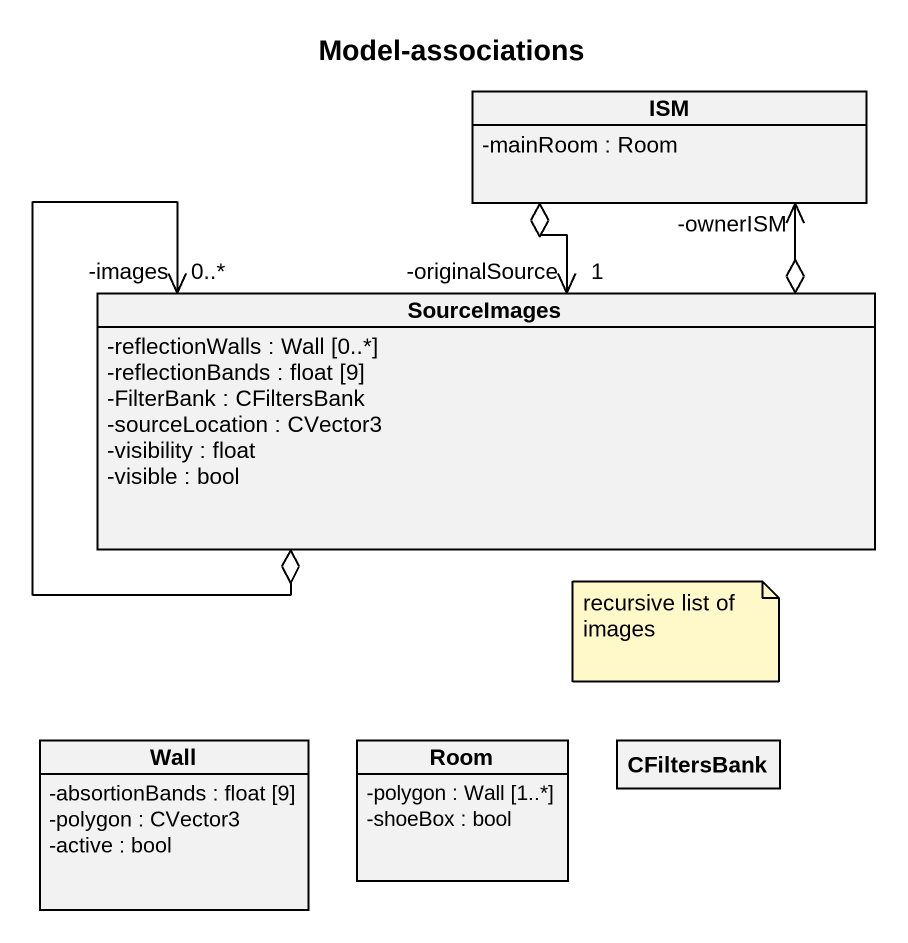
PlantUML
@startuml
title Model-associations
hide circle
hide empty members
skinparam classAttributeIconSize 0
class ISM {
  -mainRoom : Room
}
class SourceImages {
  -reflectionWalls : Wall [0..*]
  -reflectionBands : float [9]
  -FilterBank : CFiltersBank
  -sourceLocation : CVector3
  -visibility : float
  -visible : bool
}
class Wall {
  -absortionBands : float [9]
  -polygon : CVector3
  -active : bool
}
class Room {
  -polygon : Wall [1..*]
  -shoeBox : bool
}
class CFiltersBank
ISM o--> "1\n-originalSource" SourceImages
SourceImages o-up-> "-ownerISM" ISM
SourceImages o--> "0..*\n-images" SourceImages
note as N1
  recursive list of images
end note
@enduml
